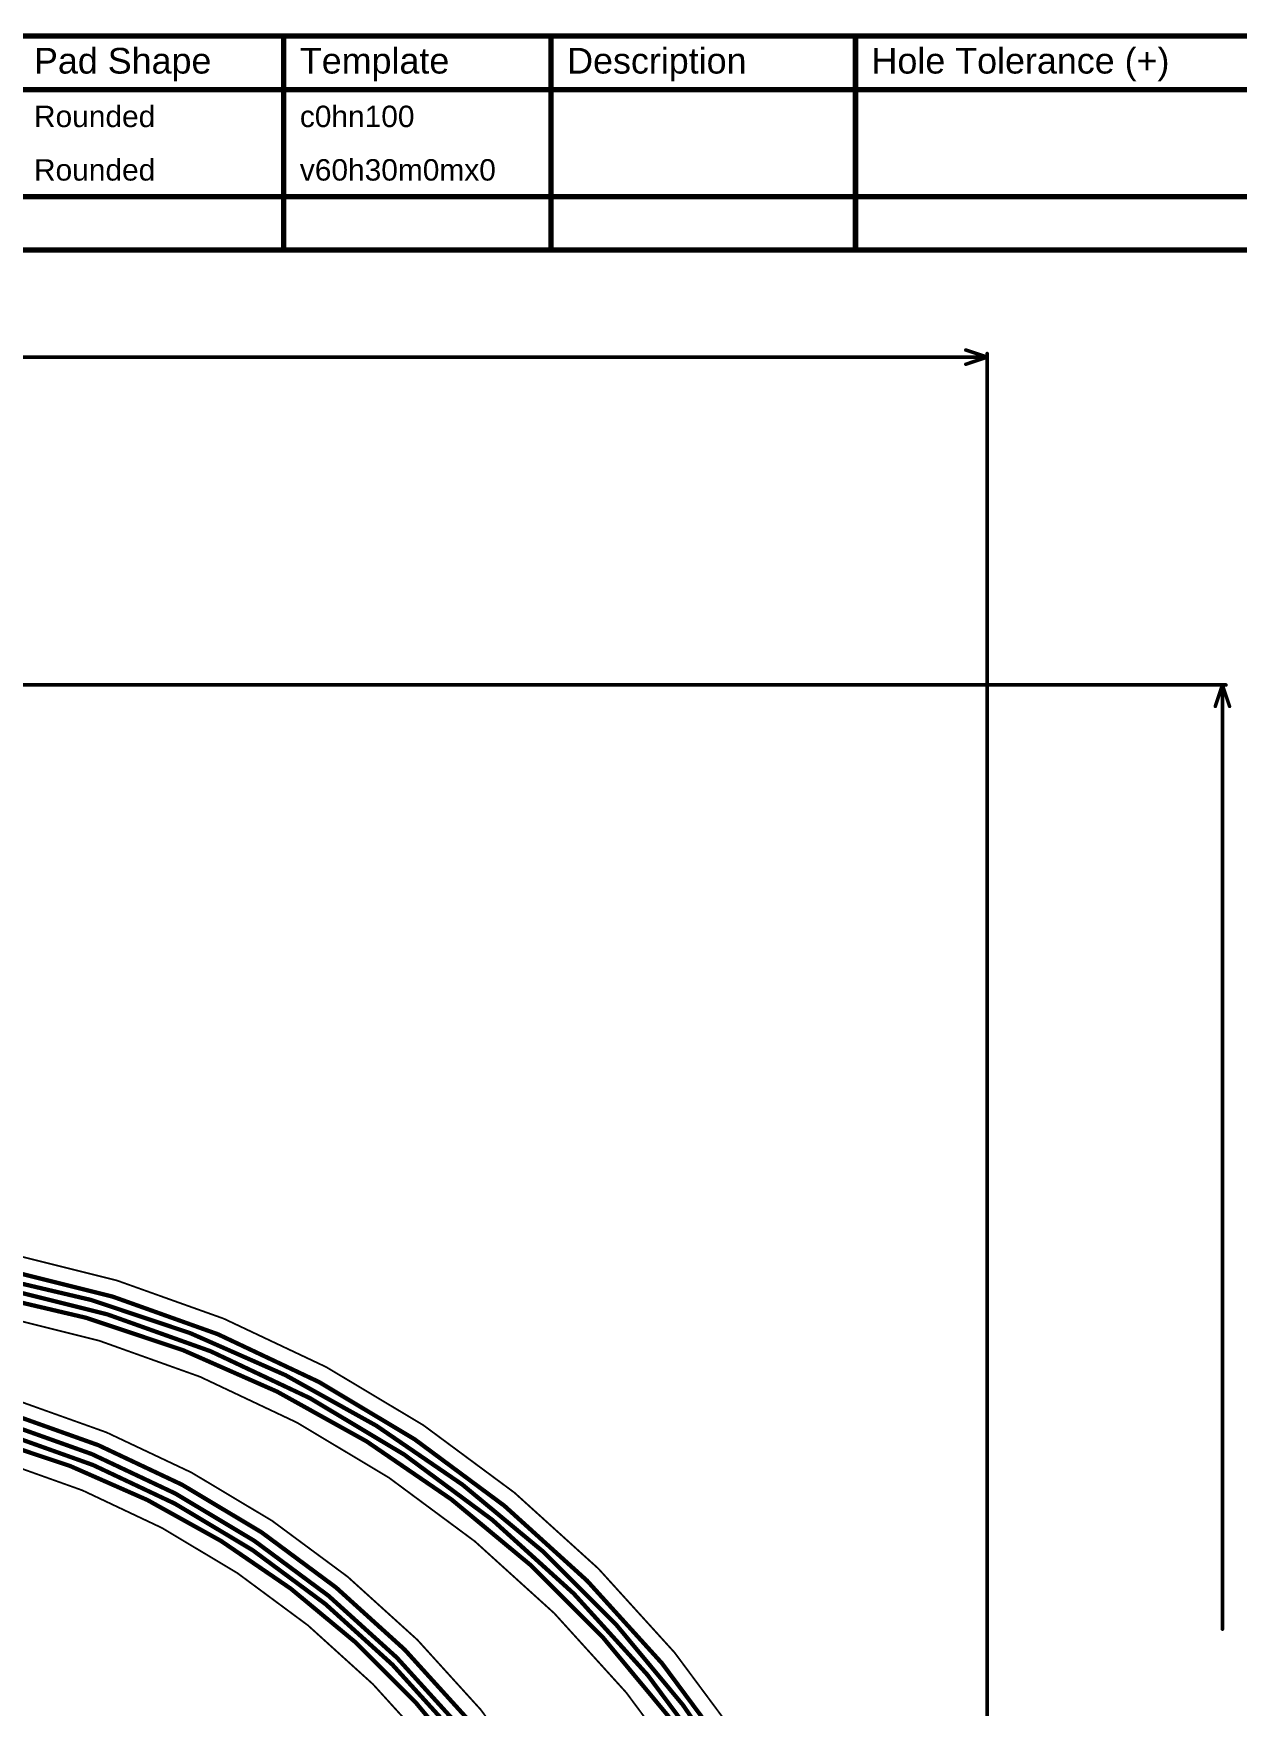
# Model space of a CAD drawing. Header units: inches. Extents: x -17 to 349, y -40 to 215.
# Drawn here: x 140.4 to 226.2, y 96.2 to 215.3 of the extents above; entities that cross this region are included whole.
import ezdxf

# ---------------------------------------------------------------- set-up
doc = ezdxf.new("R2010")
doc.units = ezdxf.units.IN
for name, color, linetype in [('Board Outline', 216, 'Continuous'), ('Bottom Layer', 5, 'Continuous'), ('Dimension', 6, 'Continuous'), ('Drill Drawing', 1, 'Continuous')]:
    doc.layers.add(name, color=color, linetype=linetype)
doc.styles.add('Arial', font='', dxfattribs={"height": 0.2})
doc.styles.get('Arial').set_extended_font_data('Arial')

msp = doc.modelspace()

# ---------------------------------------------------------------- linework, layer by layer
at = {"layer": 'Board Outline', "const_width": 0.127}
for points in [[(122.52998862, 130.00344332, -0.4137830578576681), (204.86466774, 47.83536788)], [(122.56069468, 125.53344718, -0.4136722232397825), (200.39467414, 47.82755484)], [(119.5314729, 120.8434083, -0.4137590145945721), (187.85119148, 52.65899552)], [(119.53243302, 116.37340708, -0.4137590145945721), (183.38119788, 52.65109612)], [(140.88166134, 83.7028806, -0.3675955104976865), (116.14189624, 112.78427532)]]:
    msp.add_lwpolyline(points, format="xyb", dxfattribs=at)
at = {"layer": 'Bottom Layer', "const_width": 0.3048}
for points in [[(122.55846964, 128.80178964, -0.4142135623730951), (203.66689518, 47.79210406)], [(122.55846964, 128.14139218, -0.4142135716234306), (202.98237534, 47.82659217999999)], [(122.55846964, 127.48099218, -0.4142135530473893), (202.33236902, 47.82659217999999)], [(122.55846964, 126.82059218, -0.41421357178314), (201.68237286, 47.82659217999999)], [(118.98825072, 119.18820968, -0.4141682080837658), (185.97707534, 52.30783798)], [(119.31929908, 119.84859952, -0.4142135513109782), (186.62706896, 52.6525871)], [(119.53608808, 118.31159218, -0.4142125882663787), (185.32707156, 52.65259218)], [(119.55410176, 117.63299816, -0.4142135738093534), (184.67707032, 52.6525871)]]:
    msp.add_lwpolyline(points, format="xyb", dxfattribs=at)
at = {"layer": 'Dimension', "const_width": 0.254}
for points in [[(121.66358446, 192.22785278), (208.39596624, 192.22785278)], [(206.87196624, 192.73585278), (208.39596624, 192.22785278)], [(206.87196624, 191.71985278), (208.39596624, 192.22785278)], [(208.39596624, 17.12568584), (208.39596624, 192.48185278)], [(107.93931168, 168.8858573), (225.40929772, 168.8858573)], [(224.64729772, 167.3618573), (225.15529772, 168.8858573)], [(225.15529772, 168.8858573), (225.66329772, 167.3618573)], [(225.15529772, 101.64819142), (225.15529772, 168.8858573)]]:
    msp.add_lwpolyline(points, dxfattribs=at)
at = {"layer": 'Dimension', "const_width": 0.127}
for points in [[(206.80846624, 192.73585278, 1), (206.93546624, 192.73585278, 1)], [(206.80846624, 191.71985278, 1), (206.93546624, 191.71985278, 1)], [(208.33246624, 192.48185278, 1), (208.45946624, 192.48185278, 1)], [(208.33246624, 192.22785278, 1), (208.45946624, 192.22785278, 1)], [(208.33246624, 192.22785278, 1), (208.45946624, 192.22785278, 1)], [(208.33246624, 192.22785278, 1), (208.45946624, 192.22785278, 1)], [(225.09179772, 168.8858573, 1), (225.21879772, 168.8858573, 1)], [(225.09179772, 168.8858573, 1), (225.21879772, 168.8858573, 1)], [(225.09179772, 168.8858573, 1), (225.21879772, 168.8858573, 1)], [(225.34579772, 168.8858573, 1), (225.47279772, 168.8858573, 1)], [(224.58379772, 167.3618573, 1), (224.71079772, 167.3618573, 1)], [(225.59979772, 167.3618573, 1), (225.72679772, 167.3618573, 1)], [(225.09179772, 101.64819142, 1), (225.21879772, 101.64819142, 1)]]:
    msp.add_lwpolyline(points, format="xyb", close=True, dxfattribs=at)
at = {"layer": 'Drill Drawing', "const_width": 0.3809999999999999}
for points in [[(-1.87196222, 215.08827188), (267.90271286, 215.08827188)], [(158.2821066, 199.84827188), (158.2821066, 215.08827188)], [(177.32685134, 199.84827188), (177.32685134, 215.08827188)], [(199.01243662, 199.84827188), (199.01243662, 215.08827188)], [(-1.87196222, 211.27827188), (267.90271286, 211.27827188)], [(-1.87196222, 203.65827188), (267.90271286, 203.65827188)], [(-1.87196222, 199.84827188), (267.90271286, 199.84827188)]]:
    msp.add_lwpolyline(points, dxfattribs=at)
at = {"layer": 'Drill Drawing', "const_width": 0.1905}
for points in [[(158.1868566, 215.08827188, 1), (158.3773566, 215.08827188, 1)], [(177.23160134, 215.08827188, 1), (177.42210134, 215.08827188, 1)], [(198.91718662, 215.08827188, 1), (199.10768662, 215.08827188, 1)], [(158.1868566, 199.84827188, 1), (158.3773566, 199.84827188, 1)], [(177.23160134, 199.84827188, 1), (177.42210134, 199.84827188, 1)], [(198.91718662, 199.84827188, 1), (199.10768662, 199.84827188, 1)]]:
    msp.add_lwpolyline(points, format="xyb", close=True, dxfattribs=at)

# ---------------------------------------------------------------- texts
at = {"layer": 'Drill Drawing', "style": 'Arial'}
for s, height, p in [('Pad Shape', 1.8288, (140.48183486, 212.42127188)), ('Template', 1.8288, (159.4251066, 212.42127188)), ('Description', 1.8288, (178.46985134, 212.42127188)), ('Hole Tolerance (+)', 1.8288, (200.15543662, 212.42127188)), ('Rounded', 1.524, (140.48183486, 208.61127188)), ('c0hn100', 1.524, (159.4251066, 208.61127188)), ('Rounded', 1.524, (140.48183486, 204.80127188)), ('v60h30m0mx0', 1.524, (159.4251066, 204.80127188))]:
    msp.add_text(s, height=height, dxfattribs=at).set_placement(p)

doc.saveas('drawing.dxf')
